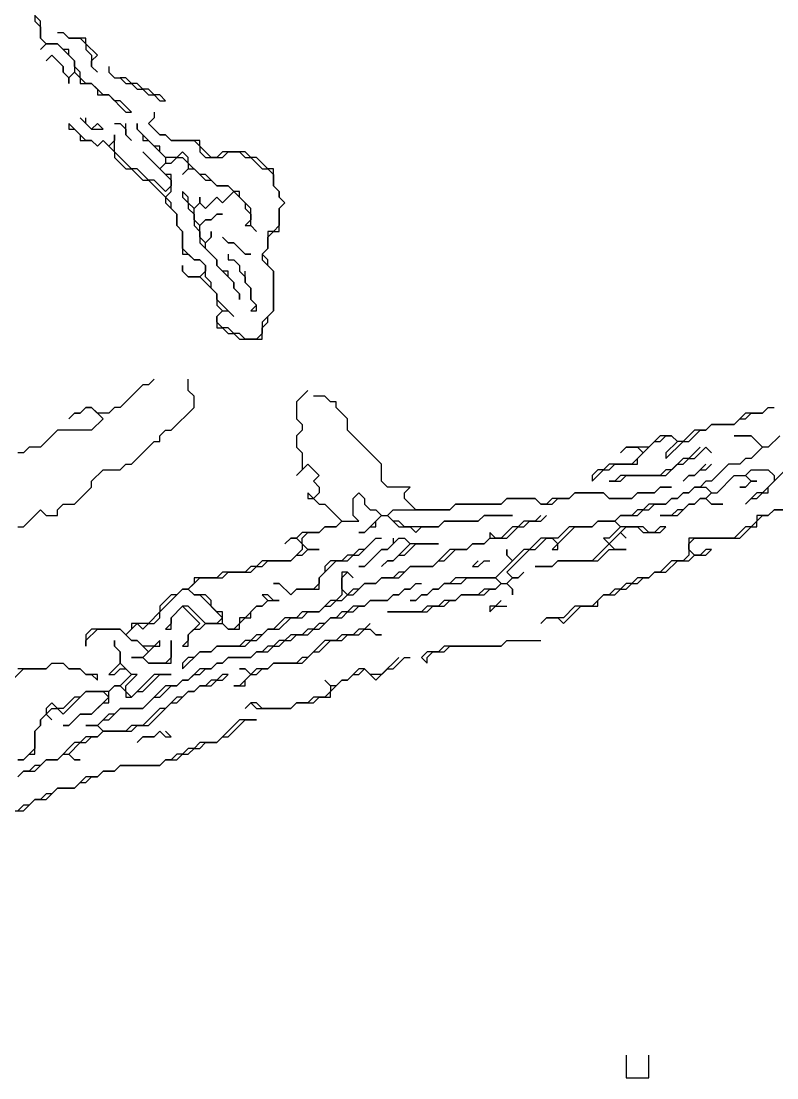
# Model space of a CAD drawing. Header units: metres. Extents: x 76363 to 76886, y 81203 to 81673.
# Drawn here: x 76594 to 76647.2, y 81481.4 to 81555.8 of the extents above; entities that cross this region are included whole.
import ezdxf

# ---------------------------------------------------------------- set-up
doc = ezdxf.new("R2010")
doc.units = ezdxf.units.M

msp = doc.modelspace()

# ---------------------------------------------------------------- linework, layer by layer
for points in [[(76595, 81556.6, 229.34), (76595, 81555.8, 229.5), (76595.4, 81555.4, 229.41), (76595.4, 81554.6, 229.37), (76595.8, 81554.2, 229.27), (76595.4, 81553.8, 229.41), (76595.8, 81554.2, 229.27), (76596.6, 81554.2, 229.12), (76597.8, 81553, 229.21), (76597.8, 81552.2, 229.407), (76597.4, 81551.8, 229.47), (76597, 81552.2, 229.49), (76597, 81552.6, 229.453), (76596.2, 81553.4, 229.55), (76595.8, 81553, 229.29), (76596.2, 81553.4, 229.55), (76597, 81552.6, 229.453), (76597, 81552.2, 229.49), (76597.4, 81551.8, 229.47), (76597.4, 81551.4, 229.503), (76597.4, 81551.8, 229.47), (76597.8, 81552.2, 229.407), (76598.2, 81551.8, 229.39), (76598.2, 81551.4, 229.45), (76599, 81551.4, 229.18), (76599.4, 81551, 229.12), (76599.4, 81550.6, 229.175), (76600.2, 81550.6, 229.1), (76601.4, 81549.4, 229.2), (76601.8, 81549.4, 229.143), (76601, 81550.2, 229.08), (76600.6, 81550.2, 229.16), (76600.2, 81550.6, 229.1), (76599.8, 81550.6, 229.105), (76599, 81551.4, 229.18), (76598.6, 81551.4, 229.37), (76598.2, 81551.8, 229.39), (76598.2, 81552.2, 229.29), (76597.8, 81552.6, 229.28), (76597.8, 81553, 229.21), (76597.4, 81553.4, 229.345), (76597.4, 81553.8, 229.13), (76597, 81553.8, 229.273), (76596.6, 81554.2, 229.12), (76595.8, 81554.2, 229.27), (76595.4, 81554.6, 229.37), (76595.4, 81555.8, 229.27), (76595, 81556.2, 229.44)], [(76596.6, 81555, 228.96), (76597, 81555, 228.84), (76597.4, 81554.6, 228.9), (76598.2, 81554.6, 228.74), (76598.6, 81554.2, 228.725), (76598.6, 81553.8, 228.79), (76599, 81553.4, 228.77), (76599, 81552.6, 228.88), (76599.4, 81552.2, 228.87), (76599, 81552.6, 228.88), (76599, 81553, 228.83), (76599.4, 81553.4, 228.77), (76598.6, 81554.2, 228.725), (76598.6, 81554.6, 228.745), (76597.4, 81554.6, 228.9), (76597, 81555, 228.84)], [(76600.2, 81552.6, 228.65), (76600.2, 81552.2, 228.63), (76600.6, 81551.8, 228.61), (76601, 81551.8, 228.61), (76601.4, 81551.4, 228.595), (76601.8, 81551.4, 228.59), (76602.2, 81551, 228.58), (76602.6, 81551, 228.65), (76603, 81550.6, 228.63), (76603.4, 81550.6, 228.63), (76603.8, 81550.2, 228.54), (76604.2, 81550.2, 228.53), (76603.8, 81550.6, 228.553), (76603.4, 81550.6, 228.63), (76603, 81551, 228.57), (76602.6, 81551, 228.65), (76602.2, 81551.4, 228.595), (76601.8, 81551.4, 228.59), (76601.4, 81551.8, 228.575), (76601, 81551.8, 228.61)], [(76603.4, 81549.4, 228.73), (76603.4, 81549, 228.79), (76603, 81548.6, 228.945), (76603.8, 81547.8, 228.885), (76604.2, 81547.8, 228.8), (76604.6, 81547.4, 228.71), (76606.2, 81547.4, 228.445), (76606.6, 81547, 228.345), (76606.6, 81546.6, 228.44), (76607, 81546.2, 228.38), (76608.2, 81546.2, 228.29), (76608.6, 81546.6, 228.24), (76609.4, 81546.6, 228.12), (76609.8, 81546.2, 228.105), (76610.2, 81546.2, 228.1), (76611, 81545.4, 228.22), (76611.4, 81545.4, 228.22), (76611.8, 81545, 228.2), (76611.8, 81544.2, 228.39), (76612.2, 81543.8, 228.3), (76612.2, 81543.4, 228.28), (76612.6, 81543, 228.26), (76612.2, 81542.6, 228.395), (76612.2, 81541.4, 228.42), (76611.8, 81541, 228.48), (76611.4, 81541, 228.637), (76611.4, 81539.8, 228.36), (76611, 81539.4, 228.41), (76611, 81539, 228.4), (76611.8, 81538.2, 228.36), (76611.8, 81535.4, 228.31), (76611, 81534.6, 228.643), (76611, 81533.8, 228.32), (76610.6, 81533.4, 228.46), (76609.8, 81533.4, 228.46), (76609.4, 81533.8, 228.6), (76609, 81533.8, 228.435), (76608.6, 81534.2, 228.58), (76608.2, 81534.2, 228.453), (76607.8, 81534.6, 228.45), (76607.8, 81535, 228.46), (76608.2, 81535.4, 228.595), (76608.6, 81535.4, 228.727), (76609, 81535, 228.84), (76607.8, 81536.2, 228.555), (76607.8, 81536.6, 228.633), (76607.4, 81537, 228.62), (76607.4, 81537.4, 228.8), (76607, 81537.8, 228.75), (76607, 81538.6, 228.965), (76606.6, 81539, 228.87), (76606.2, 81539, 228.72), (76605.4, 81539.8, 228.61), (76605.4, 81541, 228.695), (76605, 81541.4, 228.64), (76605, 81542.2, 228.63), (76604.6, 81542.6, 228.58), (76604.6, 81543, 228.67), (76604.2, 81543.4, 228.62), (76604.6, 81543.8, 229.053), (76604.6, 81545, 229.22), (76604.2, 81545, 229.3), (76603.8, 81545.4, 229.31), (76604.2, 81545.8, 229.37), (76604.6, 81545.8, 229.18), (76605, 81546.2, 228.97), (76605.4, 81546.2, 229.11), (76605.8, 81545.8, 229.02), (76605.8, 81545.4, 229.16), (76605.4, 81545, 229.185), (76605.8, 81545.4, 229.16), (76606.2, 81545.4, 229), (76607, 81544.6, 228.97), (76607.4, 81544.6, 229.037), (76607.8, 81544.2, 229.25), (76608.6, 81544.2, 229.285), (76609, 81543.8, 229.46), (76608.2, 81543, 229.5), (76607.8, 81543.4, 229.44), (76607, 81542.6, 229.257), (76606.6, 81543, 229.147), (76606.6, 81543.4, 229.15), (76606.6, 81543, 229.147), (76606.2, 81542.6, 229.11), (76605.8, 81543, 229.085), (76605.8, 81543.4, 229.03), (76605.4, 81543.8, 229.02), (76605.4, 81543.4, 228.995), (76605.8, 81543, 229.085), (76605.8, 81542.6, 229.03), (76606.2, 81542.2, 229.09), (76606.2, 81541.4, 229.17), (76606.6, 81541, 229.26), (76606.6, 81540.2, 229.07), (76607.8, 81539, 229.48), (76607.8, 81538.6, 229.39), (76609, 81537.4, 229.48), (76609, 81537, 229.39), (76609.4, 81536.6, 229.393), (76609.4, 81536.2, 229.27), (76609.4, 81536.6, 229.393), (76609, 81537, 229.39), (76609, 81537.4, 229.48), (76608.6, 81537.8, 229.38), (76608.6, 81538.2, 229.39), (76608.2, 81538.2, 229.37), (76607.8, 81538.6, 229.39), (76607.8, 81539, 229.48), (76607, 81539.8, 229.237), (76607, 81540.2, 229.23), (76607.4, 81540.6, 229.09), (76607.4, 81541, 229.033), (76607.4, 81540.6, 229.09), (76607, 81540.2, 229.23), (76606.6, 81540.6, 229.205), (76606.6, 81541.4, 229.25), (76607, 81541.8, 229.145), (76607.4, 81541.8, 229.23), (76607.8, 81542.2, 229.39), (76608.2, 81542.2, 229.39), (76607.8, 81542.2, 229.39), (76607.4, 81541.8, 229.23), (76607, 81541.8, 229.145), (76606.6, 81541.4, 229.25), (76606.2, 81541.8, 229.153), (76606.2, 81542.6, 229.11), (76606.6, 81543, 229.147), (76607, 81542.6, 229.257), (76607.8, 81543.4, 229.44), (76608.2, 81543, 229.5), (76609, 81543.8, 229.46), (76609.8, 81543, 229.623), (76609.8, 81542.6, 229.583), (76610.2, 81542.2, 229.38), (76610.2, 81541.8, 229.405), (76609.8, 81541.4, 229.465), (76610.2, 81541.4, 229.31), (76610.6, 81541, 229.11), (76610.2, 81541.4, 229.31), (76610.2, 81542.6, 229.343), (76609.4, 81543.4, 229.6), (76609.4, 81543.8, 229.385), (76609, 81543.8, 229.46), (76608.6, 81544.2, 229.285), (76607.8, 81544.2, 229.25), (76607, 81545, 228.795), (76606.6, 81545, 228.95), (76605.8, 81545.8, 229.02), (76605.8, 81546.2, 228.937), (76605.4, 81546.6, 228.865), (76605, 81546.2, 228.97), (76604.2, 81546.2, 229.24), (76603.8, 81546.6, 229.29), (76603.8, 81547, 229.155), (76603.4, 81547, 229.46), (76602.2, 81548.2, 229.29), (76602.2, 81548.6, 229.23), (76602.2, 81548.2, 229.29), (76602.6, 81547.8, 229.235), (76602.6, 81547.4, 229.28), (76603, 81547.4, 229.18), (76604.2, 81546.2, 229.24), (76604.2, 81545.8, 229.37), (76603.8, 81545.4, 229.31), (76602.6, 81546.6, 229.68), (76604.6, 81544.6, 229.2), (76604.6, 81544.2, 229.19), (76604.2, 81543.8, 228.86), (76603.4, 81544.6, 228.903), (76603, 81544.6, 228.745), (76602.2, 81545.4, 229.02), (76601.8, 81545.4, 228.863), (76600.6, 81546.6, 228.88), (76600.6, 81547.8, 228.97), (76600.6, 81547.4, 228.96), (76600.2, 81547, 228.78), (76599.8, 81547.4, 228.915), (76599.4, 81547, 228.9), (76599, 81547.4, 229.11), (76598.6, 81547.4, 229.04), (76597.4, 81548.6, 229.05), (76597.4, 81548.2, 229), (76597.8, 81548.2, 229.07), (76598.2, 81547.8, 229.06), (76598.2, 81547.4, 229.04), (76599, 81547.4, 229.11), (76599.4, 81547, 228.9), (76599.8, 81547.4, 228.915), (76600.6, 81546.6, 228.88), (76600.6, 81546.2, 228.87), (76601.4, 81545.4, 228.763), (76601.8, 81545.4, 228.863), (76602.6, 81544.6, 228.67), (76603, 81544.6, 228.745), (76604.2, 81543.4, 228.62), (76604.2, 81543, 228.597), (76605, 81542.2, 228.63), (76605, 81541.4, 228.64), (76605.4, 81541, 228.695), (76605.4, 81539.4, 228.563), (76605.8, 81539.4, 228.625), (76606.2, 81539, 228.72), (76606.6, 81539, 228.87), (76607, 81538.6, 228.965), (76607, 81538.2, 228.913), (76606.6, 81537.8, 228.625), (76605.8, 81537.8, 228.51), (76605.4, 81538.2, 228.46), (76605.4, 81538.6, 228.48), (76605.4, 81538.2, 228.46), (76605.8, 81537.8, 228.51), (76606.6, 81537.8, 228.625), (76607.8, 81536.6, 228.633), (76607.8, 81535.8, 228.535), (76608.2, 81535.4, 228.595), (76607.8, 81535, 228.46), (76607.8, 81534.2, 228.395), (76608.2, 81534.2, 228.453), (76608.6, 81533.8, 228.405), (76609, 81533.8, 228.435), (76609.4, 81533.4, 228.437), (76611, 81533.4, 228.34), (76611, 81534.2, 228.493), (76611.4, 81534.6, 228.35), (76611.4, 81535, 228.49), (76611.8, 81535.4, 228.31), (76611.8, 81538.2, 228.36), (76611.4, 81538.6, 228.38), (76611.4, 81539, 228.32), (76611, 81539.4, 228.41), (76611.4, 81539.8, 228.36), (76611.4, 81540.6, 228.505), (76611.8, 81541, 228.48), (76612.2, 81541, 228.41), (76612.2, 81542.6, 228.395), (76612.6, 81543, 228.26), (76612.2, 81543.4, 228.28), (76612.2, 81543.8, 228.3), (76611.8, 81544.2, 228.39), (76611.8, 81545.4, 228.215), (76611.4, 81545.4, 228.22), (76610.6, 81546.2, 228.18), (76610.2, 81546.2, 228.1), (76609.8, 81546.6, 228.12), (76608.2, 81546.6, 228.29), (76607.8, 81546.2, 228.345), (76607.4, 81546.2, 228.34), (76606.6, 81547, 228.345), (76606.6, 81547.4, 228.33), (76604.6, 81547.4, 228.71), (76604.2, 81547.8, 228.8), (76603.8, 81547.8, 228.885), (76603.4, 81548.2, 228.83)], [(76598.2, 81549, 229.19), (76599, 81548.2, 229.38), (76599.8, 81548.2, 229.23), (76599.4, 81548.6, 229.24), (76599, 81548.2, 229.38), (76598.6, 81548.6, 229.285), (76598.6, 81549, 229.26)], [(76600.6, 81548.6, 229.24), (76601, 81548.6, 229.32), (76601.4, 81548.2, 229.34), (76601.4, 81547.8, 229.28), (76601.8, 81547.4, 229.41), (76601.4, 81547.8, 229.28), (76601.4, 81548.6, 229.32)], [(76608.2, 81541.4, 229.2)], [(76608.2, 81540.6, 228.86), (76608.6, 81540.2, 228.88), (76609, 81540.2, 228.92), (76609.8, 81539.4, 228.72), (76610.2, 81539.4, 228.65), (76609.8, 81539.4, 228.72), (76609, 81540.2, 228.92), (76608.6, 81540.2, 228.88)], [(76608.6, 81539.4, 229.077), (76608.6, 81539, 229.4), (76609, 81539, 229.078), (76609.4, 81538.6, 229.115), (76609.4, 81538.2, 229.325), (76609.8, 81537.8, 229.393), (76609.8, 81537.4, 229.43), (76610.2, 81537, 229.23), (76610.2, 81536.2, 229.275), (76610.6, 81535.8, 229.062), (76610.2, 81535.4, 229.2), (76610.6, 81535.4, 228.983), (76610.6, 81535.8, 229.062), (76610.2, 81536.2, 229.275), (76610.2, 81537, 229.23), (76609.8, 81537.4, 229.43), (76609.8, 81538.2, 229.17)], [(76603.4, 81530.6, 228.36), (76603, 81530.2, 228.35), (76602.6, 81530.2, 228.347), (76601, 81528.6, 228.44), (76600.6, 81528.6, 228.51), (76600.2, 81528.2, 228.49), (76599.4, 81528.2, 228.5), (76599, 81528.6, 228.515), (76598.6, 81528.6, 228.52), (76598.2, 81528.2, 228.54), (76597.8, 81528.2, 228.58), (76597.4, 81527.8, 228.64), (76597.8, 81528.2, 228.58), (76598.2, 81528.2, 228.54), (76598.6, 81528.6, 228.52), (76599, 81528.6, 228.515), (76599.8, 81527.8, 228.52), (76599, 81527, 228.75), (76596.6, 81527, 228.68), (76595.4, 81525.8, 228.71), (76594.6, 81525.8, 228.785), (76594.2, 81525.4, 228.77), (76593.8, 81525.4, 228.78)], [(76593.8, 81520.2, 229.007), (76594.2, 81520.2, 228.85), (76595.4, 81521.4, 229.203), (76595.8, 81521, 228.96), (76596.6, 81521, 228.8), (76596.6, 81521.4, 228.895), (76597, 81521.8, 228.957), (76597.8, 81521.8, 228.675), (76599, 81523, 228.677), (76599, 81523.4, 228.74), (76599.8, 81524.2, 228.74), (76601, 81524.2, 228.582), (76601.4, 81524.6, 228.675), (76601.8, 81524.6, 228.48), (76603.4, 81526.2, 228.63), (76603.8, 81526.2, 228.55), (76603.8, 81526.6, 228.64), (76604.2, 81527, 228.78), (76604.6, 81527, 228.505), (76606.2, 81528.6, 228.34), (76606.2, 81529.4, 228.45), (76605.8, 81529.8, 228.473), (76605.8, 81530.6, 228.43)], [(76614.2, 81529.8, 228.09), (76613.4, 81529, 228.17), (76613.4, 81527.8, 228.227), (76613.8, 81527.4, 228.41), (76613.8, 81527, 228.36), (76613.4, 81526.6, 228.23), (76613.4, 81525.8, 228.225), (76613.8, 81525.4, 228.29), (76613.8, 81524.2, 228.12), (76613.4, 81523.8, 228.11), (76614.2, 81524.6, 228.29), (76615, 81523.8, 228.48), (76614.6, 81523.4, 228.305), (76615, 81523, 228.47), (76615, 81522.6, 228.385), (76614.6, 81522.2, 228.295), (76614.2, 81522.6, 228.2), (76614.2, 81522.2, 228.105), (76614.6, 81522.2, 228.295), (76615, 81521.8, 228.195), (76615.4, 81521.8, 228.32), (76616.6, 81520.6, 228.405), (76616.2, 81520.2, 228.24), (76615.4, 81520.2, 228.165), (76615, 81519.8, 228.145), (76613.8, 81519.8, 228.12), (76613.4, 81519.4, 228.135), (76613, 81519.4, 228.14), (76612.6, 81519, 228.13), (76613, 81519.4, 228.14), (76613.4, 81519.4, 228.135), (76613.8, 81519, 228.19), (76613.8, 81518.6, 228.26), (76613, 81517.8, 228.3), (76611, 81517.8, 228.15), (76610.6, 81517.4, 228.14), (76610.2, 81517.4, 228.17), (76609.8, 81517, 228.19), (76608.2, 81517, 228.13), (76607.8, 81516.6, 228.18), (76606.2, 81516.6, 228.115), (76606.2, 81516.2, 228.09), (76605.8, 81515.8, 228.16), (76605.4, 81515.8, 228.16), (76605, 81515.4, 228.27), (76604.6, 81515.4, 228.3), (76603.8, 81514.6, 228.345), (76603.8, 81514.2, 228.32), (76603, 81513.4, 228.36), (76601.8, 81513.4, 228.3), (76601.8, 81513, 228.355), (76601.4, 81512.6, 228.34), (76601, 81513, 228.28), (76599, 81513, 228.36), (76598.6, 81512.6, 228.35), (76598.6, 81511.8, 228.38), (76598.6, 81512.2, 228.325), (76599.4, 81513, 228.365), (76601, 81513, 228.28), (76601.8, 81512.2, 228.36), (76602.2, 81512.2, 228.55), (76603, 81511.4, 228.767), (76602.6, 81511, 228.98), (76601.8, 81511, 229.057), (76602.6, 81511, 228.98), (76603, 81510.6, 229.267), (76604.6, 81510.6, 229.55), (76604.6, 81512.2, 229.155), (76604.6, 81511, 229.48), (76604.2, 81510.6, 229.437), (76603, 81510.6, 229.267), (76602.6, 81511, 228.98), (76603.4, 81511.8, 228.795), (76603.8, 81511.8, 228.9), (76603.8, 81512.2, 228.89), (76603.4, 81511.8, 228.795), (76602.6, 81511.8, 228.61), (76602.2, 81512.2, 228.55), (76601.8, 81512.2, 228.36), (76601.4, 81512.6, 228.34), (76602.2, 81513.4, 228.3), (76602.6, 81513, 228.355), (76603, 81513.4, 228.36), (76603.4, 81513.4, 228.36), (76603.8, 81513.8, 228.42), (76603.8, 81514.2, 228.32), (76605.4, 81515.8, 228.16), (76605.8, 81515.8, 228.16), (76606.2, 81515.4, 228.263), (76606.6, 81515.4, 228.29), (76608.2, 81513.8, 228.98), (76607.8, 81513.4, 229.27), (76607, 81513.4, 229.275), (76605.8, 81514.6, 228.565), (76605.4, 81514.6, 228.57), (76604.6, 81513.8, 228.84), (76604.6, 81513.4, 228.79), (76604.2, 81513, 228.88), (76604.6, 81513, 228.92), (76604.6, 81513.8, 228.84), (76605.4, 81514.6, 228.57), (76606.6, 81513.4, 229.297), (76605.8, 81512.6, 229.28), (76605.8, 81512.2, 229.415), (76605.4, 81511.8, 229.36), (76605.8, 81511.8, 229.4), (76605.8, 81512.6, 229.28), (76606.2, 81513, 229.26), (76606.6, 81513, 229.45), (76607, 81513.4, 229.275), (76608.2, 81513.4, 229.19), (76608.6, 81513, 229.25), (76609.4, 81513, 229.55), (76609.4, 81513.4, 229.447), (76609.8, 81513.8, 229.4), (76610.2, 81513.8, 229.44), (76610.2, 81514.2, 229.3), (76610.6, 81514.6, 229.16), (76611, 81514.6, 229.24), (76611.4, 81515, 229.15), (76612.2, 81515, 229.25), (76611.8, 81515, 229.215), (76611.4, 81515.4, 229.04), (76611, 81515.4, 228.925), (76611.4, 81515, 229.15), (76611, 81514.6, 229.24), (76610.6, 81514.6, 229.16), (76609.8, 81513.8, 229.4), (76609.4, 81513.8, 229.285), (76609.4, 81513.4, 229.447), (76609, 81513, 229.44), (76608.6, 81513, 229.25), (76608.2, 81513.4, 229.19), (76608.2, 81514.2, 228.843), (76607.8, 81514.2, 228.81), (76607.4, 81514.6, 228.64), (76607.4, 81515, 228.55), (76607, 81515.4, 228.37), (76606.2, 81515.4, 228.263), (76605.8, 81515.8, 228.16), (76606.6, 81516.6, 228.04), (76608.2, 81516.6, 228.183), (76608.6, 81517, 228.13), (76610.2, 81517, 228.19), (76610.6, 81517.4, 228.14), (76611, 81517.4, 228.17), (76611.4, 81517.8, 228.173), (76613, 81517.8, 228.3), (76613.4, 81518.2, 228.275), (76613.8, 81518.2, 228.315), (76614.2, 81518.6, 228.37), (76615, 81518.6, 228.52), (76614.2, 81518.6, 228.37), (76613.8, 81519, 228.19), (76613.8, 81519.4, 228.135), (76614.2, 81519.8, 228.08), (76615, 81519.8, 228.145), (76615.4, 81520.2, 228.165), (76616.2, 81520.2, 228.24), (76616.6, 81520.6, 228.405), (76617.8, 81520.6, 228.825), (76617.4, 81521, 228.89), (76617.4, 81522.2, 229.09), (76617.8, 81522.6, 228.95), (76618.2, 81522.2, 228.86), (76618.2, 81521.8, 229), (76618.6, 81521.4, 228.823), (76619, 81521.4, 228.625), (76619.4, 81521, 228.62), (76618.2, 81519.8, 228.67), (76617.8, 81519.8, 228.635), (76618.2, 81519.8, 228.67), (76618.6, 81520.2, 228.765), (76619, 81520.2, 228.77), (76619, 81520.6, 228.78), (76619.4, 81521, 228.62), (76619.8, 81521, 228.57), (76620.6, 81520.2, 228.837), (76621.4, 81520.2, 228.605), (76621.8, 81519.8, 228.74), (76622.2, 81520.2, 228.53), (76623.4, 81520.2, 228.6), (76623.8, 81520.6, 228.39), (76626.2, 81520.6, 228.657), (76626.6, 81521, 228.47), (76628.6, 81521, 228.62), (76626.6, 81521, 228.47), (76626.2, 81520.6, 228.657), (76623.8, 81520.6, 228.39), (76623.4, 81520.2, 228.6), (76621, 81520.2, 228.68), (76620.6, 81520.6, 228.577), (76620.2, 81520.6, 228.74), (76619.8, 81521, 228.57), (76620.2, 81521.4, 228.35), (76624.2, 81521.4, 228.19), (76624.6, 81521.8, 228.28), (76627.8, 81521.8, 228.345), (76628.2, 81522.2, 228.34), (76630.2, 81522.2, 228.51), (76630.6, 81521.8, 228.49), (76631.4, 81521.8, 228.56), (76631.8, 81522.2, 228.505), (76632.6, 81522.2, 228.66), (76633, 81522.6, 228.67), (76635, 81522.6, 229.005), (76635.4, 81522.2, 229.1), (76637, 81522.2, 229.405), (76637.4, 81522.6, 229.42), (76638.6, 81522.6, 229.725), (76639, 81523, 229.78), (76639.8, 81523, 229.89), (76639, 81523, 229.78), (76638.6, 81522.6, 229.725), (76637.4, 81522.6, 229.42), (76637, 81522.2, 229.405), (76635.4, 81522.2, 229.1), (76635, 81522.6, 229.005), (76633, 81522.6, 228.67), (76632.6, 81522.2, 228.66), (76631.4, 81522.2, 228.505), (76631, 81521.8, 228.49), (76630.6, 81521.8, 228.49), (76630.2, 81522.2, 228.51), (76628.2, 81522.2, 228.34), (76627.8, 81521.8, 228.345), (76624.6, 81521.8, 228.28), (76624.2, 81521.4, 228.19), (76621.8, 81521.4, 228.12), (76621, 81522.2, 228), (76621, 81522.6, 227.94), (76621.4, 81523, 227.89), (76619.8, 81523, 228.04), (76619.4, 81523.4, 227.987), (76619.4, 81524.6, 227.88), (76617, 81527, 228.04), (76617, 81527.8, 228.037), (76616.2, 81528.6, 228.07), (76616.2, 81529, 228.09), (76615.8, 81529, 228.16), (76615.4, 81529.4, 228.153), (76614.6, 81529.4, 228.19)], [(76646.6, 81528.6, 228.885), (76646.2, 81528.2, 228.87), (76645, 81528.2, 228.88), (76644.2, 81527.4, 228.84), (76642.6, 81527.4, 228.77), (76642.2, 81527, 228.755), (76641.4, 81527, 228.76), (76640.6, 81526.2, 228.823), (76640.2, 81526.2, 228.73), (76639.8, 81526.6, 228.67), (76639, 81526.6, 228.675), (76638.2, 81525.8, 228.64), (76636.6, 81525.8, 228.57), (76636.2, 81525.4, 228.63), (76636.6, 81525.8, 228.57), (76637.4, 81525.8, 228.605), (76637.8, 81525.4, 228.62), (76637, 81524.6, 228.855), (76635.4, 81524.6, 228.6), (76635, 81524.2, 228.65), (76634.6, 81524.2, 228.66), (76634.2, 81523.8, 228.57), (76634.2, 81523.4, 228.665), (76635, 81524.2, 228.65), (76635.4, 81524.2, 228.68), (76635.8, 81524.6, 228.6), (76637.4, 81524.6, 228.82), (76637.4, 81525, 228.69), (76638.6, 81526.2, 228.66), (76639, 81526.2, 228.65), (76639.4, 81526.6, 228.67), (76639.8, 81526.6, 228.67), (76640.2, 81526.2, 228.73), (76639.4, 81525.4, 228.85), (76639.4, 81525, 228.91), (76640.6, 81526.2, 228.823), (76641, 81526.2, 228.8), (76641.8, 81527, 228.76), (76642.2, 81527, 228.755), (76642.6, 81527.4, 228.77), (76644.2, 81527.4, 228.84), (76644.6, 81527.8, 228.86), (76645, 81527.8, 228.855), (76645.4, 81528.2, 228.875), (76646.2, 81528.2, 228.87), (76646.6, 81528.6, 228.885), (76647, 81528.6, 228.887)], [(76647.4, 81526.6, 229.623), (76646.6, 81525.8, 230.297), (76646.2, 81525.8, 230.105), (76645.4, 81526.6, 229.49), (76644.2, 81526.6, 229.15), (76645.4, 81526.6, 229.49), (76646.2, 81525.8, 230.105), (76645.4, 81525, 230.19), (76645, 81525, 230.11), (76644.6, 81524.6, 230.17), (76643.8, 81524.6, 230.023), (76642.6, 81523.4, 230.09), (76642.2, 81523.4, 230.05), (76641.8, 81523, 230.127), (76641.4, 81523, 229.97), (76641, 81522.6, 230.17), (76640.6, 81522.6, 230.09), (76640.2, 81522.2, 230.097), (76639.8, 81522.2, 230.01), (76639.4, 81521.8, 230.14), (76638.2, 81521.8, 229.84), (76637.8, 81521.4, 229.9), (76637.4, 81521.4, 229.83), (76637, 81521, 229.913), (76636.2, 81521, 229.965), (76635.8, 81520.6, 230.03), (76634.6, 81520.6, 229.8), (76634.2, 81520.2, 229.94), (76632.6, 81520.2, 229.695), (76631.8, 81519.4, 229.76), (76630.6, 81519.4, 229.457), (76629.8, 81518.6, 229.5), (76629.4, 81518.6, 229.45), (76628.6, 81517.8, 229.493), (76628.2, 81518.2, 229.145), (76628.2, 81518.6, 228.97), (76628.2, 81518.2, 229.145), (76628.6, 81517.8, 229.493), (76627.4, 81516.6, 229.57), (76624.6, 81516.6, 229.475), (76624.2, 81516.2, 229.605), (76623.8, 81516.2, 229.532), (76623.4, 81515.8, 229.785), (76623, 81515.8, 229.705), (76622.6, 81515.4, 229.793), (76622.2, 81515.4, 229.765), (76621.8, 81515, 229.75), (76621.4, 81515, 229.68), (76621.8, 81515, 229.75), (76622.2, 81515.4, 229.765), (76622.6, 81515.4, 229.793), (76623, 81515.8, 229.705), (76623.4, 81515.8, 229.785), (76623.8, 81516.2, 229.532), (76625, 81516.2, 229.72), (76625.4, 81516.6, 229.56), (76627.4, 81516.6, 229.57), (76627.8, 81516.2, 229.825), (76627.4, 81515.8, 229.885), (76626.6, 81515.8, 229.85), (76626.2, 81515.4, 229.835), (76625, 81515.4, 229.887), (76624.6, 81515, 229.94), (76623.8, 81515, 229.975), (76623.4, 81514.6, 230.03), (76622.6, 81514.6, 229.96), (76622.2, 81514.2, 229.905), (76619.8, 81514.2, 229.76), (76622.6, 81514.2, 229.905), (76623, 81514.6, 229.96), (76623.8, 81514.6, 229.96), (76624.2, 81515, 229.975), (76624.6, 81515, 229.94), (76625, 81515.4, 229.887), (76626.6, 81515.4, 229.83), (76627, 81515.8, 229.92), (76627.4, 81515.8, 229.885), (76627.8, 81516.2, 229.825), (76628.2, 81516.2, 229.86), (76628.6, 81515.8, 229.61), (76628.6, 81515.4, 229.46), (76628.6, 81515.8, 229.61), (76628.2, 81516.2, 229.86), (76628.6, 81516.6, 229.8), (76629, 81516.6, 229.72), (76629.4, 81517, 229.82), (76629, 81516.6, 229.72), (76628.6, 81516.6, 229.8), (76628.2, 81517, 229.605), (76629.8, 81518.6, 229.5), (76630.2, 81518.6, 229.615), (76631, 81519.4, 229.59), (76631.4, 81519.4, 229.71), (76631.8, 81519, 229.965), (76631.4, 81518.6, 229.88), (76631.8, 81518.6, 230.07), (76631.8, 81519, 229.965), (76633, 81520.2, 229.785), (76634.2, 81520.2, 229.94), (76634.6, 81520.6, 229.8), (76635.8, 81520.6, 230.03), (76636.2, 81520.2, 230.24), (76635.4, 81519.4, 230.2), (76635, 81519.4, 230.1), (76635.4, 81519, 229.995), (76634.2, 81517.8, 230.01), (76631.8, 81517.8, 230.07), (76631.4, 81517.4, 230.015), (76630.2, 81517.4, 229.905), (76631.4, 81517.4, 230.015), (76631.8, 81517.8, 230.07), (76634.6, 81517.8, 229.98), (76635.4, 81518.6, 230.01), (76636.6, 81518.6, 229.79), (76635.8, 81518.6, 229.913), (76635.4, 81519, 229.995), (76636.2, 81519.8, 230.297), (76636.6, 81519.4, 229.89), (76636.2, 81519.8, 230.297), (76636.6, 81520.2, 230.31), (76637.4, 81520.2, 230.15), (76637.8, 81519.8, 229.985), (76639, 81519.8, 229.945), (76639.4, 81520.2, 230.04), (76639, 81520.2, 230.035), (76638.6, 81519.8, 229.98), (76638.2, 81519.8, 229.98), (76637.8, 81520.2, 230.075), (76636.2, 81520.2, 230.24), (76635.8, 81520.6, 230.03), (76636.2, 81521, 229.965), (76637.4, 81521, 229.96), (76637.8, 81521.4, 229.9), (76638.2, 81521.4, 230.085), (76638.6, 81521.8, 229.845), (76639.4, 81521.8, 230.14), (76639.8, 81522.2, 230.01), (76640.2, 81522.2, 230.097), (76640.6, 81522.6, 230.09), (76641, 81522.6, 230.17), (76641.4, 81523, 229.97), (76642.2, 81523, 230.19), (76642.6, 81522.6, 230.395), (76642.2, 81522.2, 230.385), (76641.8, 81522.2, 230.38), (76641.4, 81521.8, 230.335), (76641, 81521.8, 230.29), (76640.6, 81521.4, 230.35), (76640.2, 81521.4, 230.35), (76639.8, 81521, 230.313), (76639, 81521, 230.18), (76640.2, 81521, 230.34), (76641, 81521.8, 230.29), (76641.4, 81521.8, 230.335), (76641.8, 81522.2, 230.38), (76642.2, 81522.2, 230.385), (76642.6, 81521.8, 230.155), (76643.4, 81521.8, 230.055), (76642.6, 81521.8, 230.155), (76642.2, 81522.2, 230.385), (76642.6, 81522.6, 230.395), (76643, 81522.6, 230.36), (76644.2, 81523.8, 230.29), (76645, 81523.8, 230.39), (76645.4, 81523.4, 230.155), (76645, 81523, 229.95), (76644.6, 81523, 230.025), (76645, 81523, 229.95), (76645.4, 81523.4, 230.155), (76645.8, 81523.4, 230.063), (76645.4, 81523.4, 230.155), (76645, 81523.8, 230.39), (76645.4, 81524.2, 230.38), (76646.6, 81524.2, 230.305), (76647, 81523.8, 230.28), (76647, 81523.4, 230.19), (76646.2, 81522.6, 229.85), (76645.8, 81522.6, 229.815), (76645, 81521.8, 229.67), (76645.4, 81522.2, 229.665), (76645.8, 81522.2, 229.715), (76646.2, 81522.6, 229.85), (76646.6, 81522.6, 229.85), (76646.6, 81523, 230.02), (76648.2, 81524.6, 230.625)], [(76641.8, 81525.8, 229.277), (76641, 81525, 229.44), (76640.6, 81525, 229.325), (76639.8, 81524.2, 229.52), (76639.4, 81524.2, 229.41), (76639, 81523.8, 229.545), (76636.2, 81523.8, 228.865), (76635.8, 81523.4, 229), (76635.4, 81523.4, 228.89), (76636.2, 81523.4, 229.07), (76636.6, 81523.8, 228.87), (76639.4, 81523.8, 229.55), (76640.2, 81524.6, 229.5), (76640.6, 81524.6, 229.57), (76641, 81525, 229.44), (76641.4, 81525, 229.537), (76642.2, 81525.8, 229.355), (76642.6, 81525.4, 229.53), (76642.2, 81525.8, 229.355)], [(76642.2, 81524.6, 229.64), (76641.4, 81523.8, 229.76), (76641, 81523.8, 229.765), (76640.6, 81523.4, 229.827), (76641, 81523.8, 229.765), (76641.4, 81523.8, 229.76), (76641.8, 81524.2, 229.71), (76642.2, 81524.2, 229.705), (76642.6, 81524.6, 229.68)], [(76630.6, 81521, 228.685), (76630.2, 81520.6, 228.82), (76629.4, 81520.6, 228.68), (76629, 81520.2, 228.73), (76628.6, 81520.2, 228.73), (76627.8, 81519.4, 228.77), (76627.4, 81519.4, 228.77), (76627, 81519.8, 228.72), (76627, 81519.4, 228.78), (76626.6, 81519, 228.86), (76625.8, 81519, 228.84), (76625.4, 81518.6, 228.79), (76624.2, 81518.6, 228.59), (76623, 81517.4, 228.55), (76621.4, 81517.4, 228.52), (76621, 81517, 228.62), (76620.6, 81517, 228.54), (76620.2, 81516.6, 228.683), (76619.4, 81516.6, 228.68), (76619, 81516.2, 228.67), (76618.2, 81516.2, 228.827), (76617.8, 81515.8, 228.88), (76617.4, 81515.8, 228.96), (76617, 81515.4, 229.203), (76616.6, 81515.8, 229.42), (76616.6, 81516.6, 229.305), (76617, 81517, 229.245), (76617.4, 81516.6, 229.097), (76617, 81517, 229.245), (76616.6, 81517, 229.37), (76616.6, 81515.4, 229.36), (76616.2, 81515, 229.39), (76615.8, 81515, 229.47), (76615, 81514.2, 229.51), (76613.8, 81514.2, 229.313), (76613.4, 81513.8, 229.19), (76612.6, 81513.8, 229.2), (76611.8, 81513, 229.2), (76611.4, 81513, 229.32), (76611, 81512.6, 229.3), (76610.6, 81512.6, 229.38), (76610.2, 81512.2, 229.48), (76609.8, 81512.2, 229.63), (76609.4, 81511.8, 229.65), (76607.8, 81511.8, 229.43), (76607.4, 81511.4, 229.41), (76606.6, 81511.4, 229.42), (76606.2, 81511, 229.475), (76605.8, 81511, 229.48), (76605.4, 81510.6, 229.58), (76605.4, 81510.2, 229.6), (76606.6, 81511.4, 229.42), (76607.4, 81511.4, 229.41), (76607.8, 81511.8, 229.43), (76609.8, 81511.8, 229.6), (76610.2, 81512.2, 229.48), (76610.6, 81512.2, 229.44), (76611.4, 81513, 229.32), (76612.2, 81513, 229.23), (76613, 81513.8, 229.2), (76613.8, 81513.8, 229.19), (76614.2, 81514.2, 229.395), (76615, 81514.2, 229.51), (76615.4, 81514.6, 229.49), (76615.8, 81514.6, 229.45), (76616.2, 81515, 229.39), (76616.6, 81515, 229.35), (76617, 81515.4, 229.203), (76617.4, 81515.4, 229.13), (76618.2, 81516.2, 228.827), (76619, 81516.2, 228.67), (76619.4, 81516.6, 228.68), (76620.6, 81516.6, 228.68), (76621.4, 81517.4, 228.52), (76623, 81517.4, 228.55), (76623.4, 81517.8, 228.568), (76623.8, 81517.8, 228.605), (76624.6, 81518.6, 228.675), (76625.4, 81518.6, 228.79), (76625.8, 81519, 228.84), (76626.6, 81519, 228.86), (76627, 81519.4, 228.78), (76628.2, 81519.4, 228.797), (76629, 81520.2, 228.73), (76629.4, 81520.2, 228.77), (76629.8, 81520.6, 228.785), (76630.6, 81520.6, 228.89), (76631, 81521, 228.79)], [(76648.6, 81521.4, 228.985), (76647, 81521.4, 229.22), (76646.6, 81521, 229.01), (76645.8, 81521, 229.205), (76645.8, 81520.6, 229.07), (76645.4, 81520.2, 229.06), (76645, 81520.2, 229.14), (76644.2, 81519.4, 228.99), (76641, 81519.4, 229.5), (76641, 81518.2, 229.02), (76640.6, 81517.8, 228.925), (76639.8, 81517.8, 228.96), (76639, 81517, 228.82), (76638.6, 81517, 228.94), (76638.2, 81516.6, 228.77), (76637.4, 81516.6, 228.843), (76637, 81516.2, 228.83), (76636.6, 81516.2, 228.91), (76636.2, 81515.8, 228.775), (76635.8, 81515.8, 228.893), (76635.4, 81515.4, 228.8), (76635, 81515.4, 228.88), (76634.2, 81514.6, 228.7), (76633, 81514.6, 228.85), (76632.2, 81513.8, 228.72), (76631, 81513.8, 228.9), (76630.6, 81513.4, 228.883), (76631, 81513.8, 228.9), (76631.8, 81513.8, 228.865), (76632.2, 81513.4, 228.627), (76633.4, 81514.6, 228.815), (76634.6, 81514.6, 228.69), (76634.6, 81515, 228.71), (76635, 81515.4, 228.88), (76635.8, 81515.4, 228.69), (76636.2, 81515.8, 228.775), (76636.6, 81515.8, 228.705), (76637, 81516.2, 228.83), (76637.4, 81516.2, 228.71), (76637.8, 81516.6, 228.85), (76638.2, 81516.6, 228.77), (76638.6, 81517, 228.94), (76639.4, 81517, 228.863), (76640.2, 81517.8, 228.89), (76641, 81517.8, 228.845), (76641.4, 81518.2, 228.945), (76642.2, 81518.2, 228.86), (76642.6, 81518.6, 228.92), (76642.2, 81518.6, 228.917), (76641.8, 81518.2, 228.9), (76641.4, 81518.2, 228.945), (76641, 81518.6, 229.11), (76641, 81519, 229.27), (76641.4, 81519.4, 229.34), (76644.6, 81519.4, 228.94), (76645.4, 81520.2, 229.06), (76645.8, 81520.2, 228.94), (76645.8, 81520.6, 229.07), (76646.2, 81521, 229.13), (76646.6, 81521, 229.01), (76647, 81521.4, 229.22), (76648.6, 81521.4, 228.985)], [(76619, 81519.4, 228.925), (76618.2, 81518.6, 229.115), (76617.8, 81518.6, 228.93), (76617.4, 81518.2, 228.95), (76617, 81518.2, 228.933), (76616.6, 81517.8, 229.153), (76615.8, 81517.8, 229.015), (76615.4, 81517.4, 229.19), (76615.4, 81517, 229.32), (76615, 81516.6, 229.235), (76615, 81516.2, 229.295), (76614.6, 81515.8, 229.43), (76613.4, 81515.8, 229.153), (76613, 81515.4, 229.26), (76612.2, 81516.2, 228.92), (76611.8, 81516.2, 228.847), (76612.2, 81516.2, 228.92), (76613, 81515.4, 229.26), (76613.4, 81515.8, 229.153), (76615, 81515.8, 229.43), (76615, 81516.6, 229.235), (76616.2, 81517.8, 229.095), (76617, 81517.8, 229.09), (76617.4, 81518.2, 228.95), (76617.8, 81518.2, 228.99), (76619, 81519.4, 228.925), (76619.4, 81519.4, 229.11)], [(76620.2, 81519.4, 229.137), (76620.2, 81519, 229.17), (76619.8, 81518.6, 229.19), (76619.4, 81518.6, 229.31), (76618.2, 81517.4, 229.185), (76617.8, 81517.4, 229.183), (76618.2, 81517.4, 229.185), (76619.4, 81518.6, 229.31), (76619.8, 81518.6, 229.19), (76620.6, 81519.4, 229.105), (76621, 81519.4, 228.95), (76621.4, 81519, 228.7), (76620.2, 81517.8, 228.85), (76619.8, 81517.8, 228.92), (76619.4, 81517.4, 228.87), (76619.8, 81517.8, 228.92), (76620.2, 81517.8, 228.85), (76620.6, 81518.2, 228.83), (76621, 81518.2, 228.59), (76621.8, 81519, 228.63), (76623.4, 81519, 228.62), (76621.4, 81519, 228.7), (76621, 81519.4, 228.95)], [(76626.2, 81517.8, 229.2), (76625.8, 81517.4, 229.36), (76626.2, 81517.4, 229.45), (76626.6, 81517.8, 229.25), (76627, 81517.8, 229.25)], [(76621.8, 81516.2, 229.265), (76621.4, 81515.8, 229.445), (76621, 81515.8, 229.252), (76620.6, 81515.4, 229.355), (76620.2, 81515.4, 229.367), (76619.8, 81515, 229.6), (76618.6, 81515, 229.46), (76618.2, 81514.6, 229.745), (76617.4, 81514.6, 229.597), (76617, 81514.2, 229.82), (76616.6, 81514.2, 229.773), (76616.2, 81513.8, 229.9), (76615.8, 81513.8, 229.87), (76615.4, 81513.4, 229.987), (76615, 81513.4, 229.933), (76614.6, 81513, 229.993), (76614.2, 81513, 229.84), (76613.8, 81512.6, 229.957), (76613, 81512.6, 229.703), (76612.6, 81512.2, 229.813), (76612.2, 81512.2, 229.74), (76611.8, 81511.8, 229.915), (76611.4, 81511.8, 229.875), (76611, 81511.4, 230.01), (76610.6, 81511.4, 229.84), (76610.2, 81511, 229.965), (76608.6, 81511, 229.925), (76608.2, 81510.6, 229.99), (76607.8, 81510.6, 229.895), (76607.4, 81510.2, 230.12), (76606.6, 81510.2, 229.9), (76605.8, 81509.4, 230.135), (76605.4, 81509.4, 230.02), (76605, 81509, 230.08), (76604.2, 81509, 229.965), (76602.6, 81507.4, 230.173), (76601, 81507.4, 230.02), (76600.6, 81507, 230.045), (76600.2, 81507, 229.82), (76599.4, 81506.2, 229.977), (76598.6, 81506.2, 229.827), (76599.4, 81506.2, 229.977), (76599.8, 81505.8, 230.18), (76599.4, 81505.4, 230.17), (76598.6, 81505.4, 230.175), (76598.2, 81505, 230.15), (76597.8, 81505, 230.16), (76596.6, 81503.8, 230.15), (76595.8, 81503.8, 230.15), (76595.4, 81503.4, 230.21), (76595, 81503.4, 230.18), (76594.6, 81503, 230.23), (76594.2, 81503, 230.23), (76593.8, 81502.6, 230.3)], [(76593.8, 81502.6, 230.3), (76594.2, 81503, 230.23), (76595, 81503, 230.21), (76595.8, 81503.8, 230.15), (76596.6, 81503.8, 230.15), (76597, 81504.2, 230.16), (76597.4, 81504.2, 230.04), (76597.8, 81503.8, 229.8), (76598.2, 81503.8, 229.64), (76597.8, 81503.8, 229.8), (76597.4, 81504.2, 230.04), (76598.2, 81505, 230.15), (76598.6, 81505, 230.103), (76599, 81505.4, 230.175), (76599.4, 81505.4, 230.17), (76599.8, 81505.8, 230.18), (76601.8, 81505.8, 230.145), (76602.2, 81506.2, 230.275), (76603, 81506.2, 230.35), (76604.6, 81507.8, 230.335), (76605, 81507.8, 230.335), (76605.8, 81508.6, 230.385), (76606.2, 81508.6, 230.285), (76606.6, 81509, 230.3), (76607.4, 81509, 230.225), (76607.8, 81509.4, 230.24), (76608.2, 81509.4, 230.24), (76608.6, 81509.8, 230.255), (76608.2, 81509.8, 230.25), (76607.8, 81509.4, 230.24), (76607.4, 81509.4, 230.22), (76607, 81509, 230.22), (76606.6, 81509, 230.3), (76606.2, 81508.6, 230.285), (76605.8, 81508.6, 230.385), (76605.4, 81508.2, 230.43), (76605, 81508.2, 230.35), (76604.2, 81507.4, 230.32), (76603.8, 81507.4, 230.32), (76602.6, 81506.2, 230.28), (76601.8, 81506.2, 230.147), (76601.4, 81505.8, 230.065), (76599.8, 81505.8, 230.18), (76599.4, 81506.2, 229.977), (76599.8, 81506.6, 229.8), (76600.2, 81506.6, 230.07), (76601, 81507.4, 230.02), (76602.6, 81507.4, 230.173), (76603.4, 81508.2, 230.125), (76603.8, 81508.2, 230.277), (76604.6, 81509, 230.033), (76605, 81509, 230.08), (76605.4, 81509.4, 230.02), (76605.8, 81509.4, 230.135), (76606.2, 81509.8, 229.992), (76606.6, 81509.8, 230.04), (76607, 81510.2, 229.97), (76607.4, 81510.2, 230.12), (76607.8, 81510.6, 229.895), (76608.2, 81510.6, 229.99), (76608.6, 81511, 229.925), (76610.2, 81511, 229.965), (76610.6, 81511.4, 229.84), (76611.4, 81511.4, 230.09), (76611.8, 81511.8, 229.915), (76612.2, 81511.8, 229.95), (76612.6, 81512.2, 229.813), (76613, 81512.2, 229.97), (76613.4, 81512.6, 229.883), (76614.2, 81512.6, 230.113), (76614.6, 81513, 229.993), (76615, 81513, 230.15), (76615.8, 81513.8, 229.87), (76616.6, 81513.8, 230.02), (76617, 81514.2, 229.82), (76617.4, 81514.2, 229.89), (76617.8, 81514.6, 229.717), (76618.2, 81514.6, 229.745), (76618.6, 81515, 229.46), (76619.8, 81515, 229.6), (76620.2, 81515.4, 229.367), (76620.6, 81515.4, 229.355), (76621, 81515.8, 229.252), (76621.4, 81515.8, 229.445), (76621.8, 81516.2, 229.265), (76622.2, 81516.2, 229.265)], [(76627.8, 81515, 229.43), (76627.4, 81514.6, 229.335), (76627, 81514.6, 229.41), (76627, 81514.2, 229.24), (76627.4, 81514.6, 229.335), (76628.2, 81514.6, 229.33)], [(76618.6, 81513.4, 230), (76618.2, 81513, 230.06), (76617.8, 81513, 230.14), (76617.4, 81512.6, 230.195), (76616.6, 81512.6, 230.27), (76616.2, 81512.2, 230.375), (76615.4, 81512.2, 230.338), (76614.2, 81511, 230.335), (76613.8, 81511, 230.37), (76613.4, 81510.6, 230.4), (76611.8, 81510.6, 230.28), (76611.4, 81510.2, 230.19), (76610.6, 81510.2, 230.115), (76610.2, 81509.8, 230.1), (76609.8, 81510.2, 230.11), (76609.4, 81510.2, 230.195), (76609.8, 81510.2, 230.11), (76610.2, 81509.8, 230.1), (76609.4, 81509, 229.83), (76609, 81509, 229.91), (76609.8, 81509, 229.83), (76609.8, 81509.4, 230.03), (76610.2, 81509.8, 230.1), (76610.6, 81509.8, 230.1), (76611, 81510.2, 230.15), (76611.4, 81510.2, 230.19), (76611.8, 81510.6, 230.28), (76613.8, 81510.6, 230.43), (76614.6, 81511.4, 230.305), (76615, 81511.4, 230.31), (76615.8, 81512.2, 230.34), (76616.6, 81512.2, 230.34), (76617, 81512.6, 230.24), (76617.8, 81512.6, 230.12), (76618.2, 81513, 230.06), (76618.6, 81513, 229.94), (76619, 81512.6, 229.81), (76619.4, 81512.6, 229.69), (76619, 81512.6, 229.81), (76618.6, 81513, 229.94)], [(76593.8, 81503.8, 229.913), (76594.2, 81503.8, 229.855), (76594.6, 81504.2, 229.905), (76595, 81504.2, 230.095), (76595, 81505.8, 229.847), (76595.4, 81506.2, 229.99), (76595.4, 81506.6, 229.89), (76595.8, 81507, 229.87), (76596.2, 81506.6, 230.01), (76595.8, 81507, 229.87), (76596.2, 81507.4, 229.775), (76596.6, 81507.4, 229.73), (76597, 81507, 229.75), (76598.6, 81508.6, 229.36), (76599.8, 81508.6, 229.373), (76600.2, 81508.2, 229.6), (76599, 81507, 229.63), (76598.2, 81507, 229.707), (76597.4, 81506.2, 229.76), (76597, 81506.2, 229.715), (76597.4, 81506.2, 229.76), (76598.2, 81507, 229.707), (76599, 81507, 229.63), (76599.8, 81507.8, 229.59), (76600.2, 81507.8, 229.59), (76600.2, 81508.6, 229.41), (76600.6, 81509, 229.335), (76601, 81509, 229.555), (76601.4, 81508.6, 229.77), (76601.4, 81508.2, 229.79), (76601.8, 81508.2, 229.83), (76602.2, 81508.6, 229.76), (76602.6, 81508.6, 229.73), (76603.8, 81509.8, 229.51), (76604.6, 81509.8, 229.81), (76603.4, 81509.8, 229.548), (76601.8, 81508.2, 229.83), (76601.4, 81508.6, 229.77), (76601.4, 81509, 229.785), (76602.2, 81509.8, 229.59), (76601.8, 81509.8, 229.555), (76601, 81510.6, 229.125), (76601, 81511.4, 228.75), (76600.6, 81511.8, 228.69), (76600.6, 81512.2, 228.527), (76600.6, 81511.8, 228.69), (76601, 81511.4, 228.75), (76601, 81510.6, 229.125), (76600.2, 81509.8, 228.98), (76600.6, 81509.8, 229.06), (76601, 81510.2, 229.155), (76601.4, 81510.2, 229.3), (76601.8, 81509.8, 229.555), (76601, 81509, 229.555), (76600.6, 81509, 229.335), (76600.2, 81508.6, 229.41), (76598.6, 81508.6, 229.36), (76598.2, 81508.2, 229.57), (76597.8, 81508.2, 229.5), (76597, 81507.4, 229.56), (76596.6, 81507.4, 229.73), (76596.2, 81507.8, 229.6), (76595.8, 81507.4, 229.81), (76595.8, 81507, 229.87), (76595.4, 81506.6, 229.89), (76595.4, 81506.2, 229.99), (76595, 81505.8, 229.847), (76595, 81504.6, 230.08), (76594.2, 81503.8, 229.855), (76593.8, 81503.8, 229.913)], [(76628.2, 81512.2, 228.69), (76627.8, 81511.8, 228.555), (76623.8, 81511.8, 228.68), (76623.4, 81511.4, 228.67), (76622.6, 81511.4, 228.66), (76622.2, 81511, 228.65), (76622.6, 81510.6, 228.56), (76622.6, 81511, 228.57), (76623, 81511.4, 228.705), (76623.8, 81511.4, 228.59), (76624.2, 81511.8, 228.6), (76627.8, 81511.8, 228.555), (76628.2, 81512.2, 228.69), (76630.6, 81512.2, 228.68)], [(76593, 81509, 228.665), (76594.2, 81510.2, 228.56), (76595.8, 81510.2, 228.55), (76596.2, 81510.6, 228.46), (76597, 81510.6, 228.5), (76597.4, 81510.2, 228.48), (76598.2, 81510.2, 228.47), (76598.6, 81509.8, 228.61), (76599, 81509.8, 228.68), (76599.4, 81509.4, 228.89), (76599.4, 81509.8, 228.765), (76598.6, 81509.8, 228.61), (76598.2, 81510.2, 228.47), (76597.4, 81510.2, 228.48), (76597, 81510.6, 228.5)], [(76596.2, 81510.6, 228.46), (76595.8, 81510.2, 228.55), (76593.8, 81510.2, 228.565)], [(76620.6, 81511, 228.925), (76619.4, 81509.8, 228.76), (76618.6, 81509.8, 228.88), (76618.2, 81510.2, 229.09), (76617.8, 81510.2, 229.17), (76617, 81509.4, 228.83), (76616.6, 81509.4, 228.95), (76616.2, 81509, 228.893), (76615.8, 81509, 228.96), (76615.4, 81509.4, 229.335), (76615.8, 81509, 228.96), (76615.8, 81508.6, 228.95), (76615.4, 81508.2, 228.825), (76614.6, 81508.2, 228.94), (76614.2, 81507.8, 228.85), (76613.4, 81507.8, 228.868), (76613, 81507.4, 228.68), (76611, 81507.4, 228.79), (76610.6, 81507.8, 229.107), (76610.2, 81507.8, 229.205), (76609.8, 81507.4, 229.04), (76610.2, 81507.8, 229.205), (76610.6, 81507.4, 228.88), (76613, 81507.4, 228.68), (76613.4, 81507.8, 228.868), (76614.6, 81507.8, 228.81), (76615, 81508.2, 228.938), (76615.8, 81508.2, 228.82), (76615.8, 81508.6, 228.95), (76616.6, 81509.4, 228.95), (76617, 81509.4, 228.83), (76617.4, 81509.8, 228.99), (76617.8, 81509.8, 229), (76618.2, 81510.2, 229.09), (76619, 81509.4, 228.705), (76619.8, 81510.2, 228.855), (76620.2, 81510.2, 228.78), (76621, 81511, 228.885), (76621.4, 81511, 228.845)], [(76593, 81500.2, 229.227), (76594.2, 81500.2, 228.88), (76595, 81501, 229.08), (76595.8, 81501, 228.92), (76596.6, 81501.8, 229.025), (76597.8, 81501.8, 228.88), (76598.2, 81502.2, 228.89), (76598.6, 81502.2, 228.765), (76599, 81502.6, 228.88), (76599.4, 81502.6, 228.83), (76599.8, 81503, 228.955), (76600.6, 81503, 228.805), (76601, 81503.4, 228.85), (76603.8, 81503.4, 228.69), (76604.2, 81503.8, 228.78), (76605, 81503.8, 228.71), (76605.4, 81504.2, 228.8), (76605.8, 81504.2, 228.72), (76606.2, 81504.6, 228.74), (76606.6, 81504.6, 228.657), (76607, 81505, 228.67), (76607.8, 81505, 228.705), (76608.2, 81505.4, 228.73), (76608.6, 81505.4, 228.61), (76609.8, 81506.6, 228.735), (76610.6, 81506.6, 228.527), (76609.4, 81506.6, 228.65), (76607.8, 81505, 228.705), (76606.6, 81505, 228.75), (76606.2, 81504.6, 228.74), (76605.8, 81504.6, 228.815), (76605.4, 81504.2, 228.8), (76605, 81504.2, 228.84), (76604.6, 81503.8, 228.725), (76604.2, 81503.8, 228.78), (76603.8, 81503.4, 228.69), (76601, 81503.4, 228.85), (76600.6, 81503, 228.805), (76599.8, 81503, 228.955), (76599.4, 81502.6, 228.83), (76598.6, 81502.6, 228.98), (76597.8, 81501.8, 228.88), (76596.6, 81501.8, 229.025), (76596.2, 81501.4, 228.98), (76595.8, 81501.4, 229.028), (76595.4, 81501, 228.997), (76595, 81501, 229.08), (76594.6, 81500.6, 228.98), (76594.2, 81500.6, 229.113), (76593.8, 81500.2, 228.99)], [(76603.8, 81505.8, 229.71), (76603.4, 81505.4, 229.585), (76602.6, 81505.4, 229.85), (76602.2, 81505, 229.53), (76602.6, 81505.4, 229.85), (76603.4, 81505.4, 229.585), (76603.8, 81505.8, 229.71), (76604.2, 81505.4, 229.493), (76604.6, 81505.4, 229.425), (76604.2, 81505.8, 229.69)], [(76636.6, 81483, 228.715), (76636.6, 81481.4, 228.755), (76638.2, 81481.4, 228.75), (76638.2, 81483, 228.66)]]:
    msp.add_polyline3d(points)

doc.saveas('drawing.dxf')
